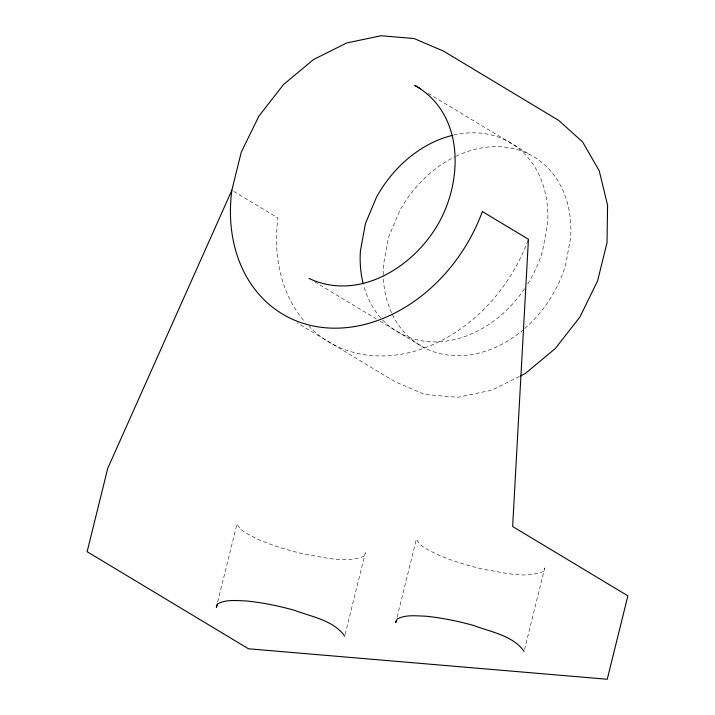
<?xml version="1.0" encoding="UTF-8"?>
<svg xmlns="http://www.w3.org/2000/svg" width="715" height="715" viewBox="0 0 715 715"><rect width="100%" height="100%" fill="white"/><g stroke="black" fill="none" stroke-linecap="round" stroke-linejoin="round"><path stroke-width="0.54" stroke-dasharray="3.58 2.68" d="M217.7 601.923L236.996 523.943C241.044 532.076 250.366 535.151 257.829 539.271C272.71 545.706 288.279 550.353 304.045 554.045C323.475 557.03 344.818 563.786 363.908 556.288L365.347 552.713L344.979 635.027M397.093 617.161L416.389 539.182C420.429 547.315 429.751 550.389 437.214 554.509C452.103 560.935 467.664 565.583 483.429 569.283C502.868 572.259 524.211 579.025 543.293 571.526L544.741 567.951L524.631 649.175M519.43 376.439L492.027 390.131L457.734 397.29L424.755 394.483L395.341 381.917L297.029 322.769M428.053 93.343L529.994 154.681M233.725 191.388L277.947 217.995A154.181 122.095 -59 0 0 305.225 322.259M314.573 281.79L376.358 318.962M380.157 321.25L424.12 347.705M528.063 240.303A154.181 122.095 -59 0 1 309.023 326.362M453.65 135.064A110.128 87.212 -59 0 1 547.583 223.831L542.56 251.117A110.128 87.212 -59 0 1 527.599 284.141M524.56 288.797A110.128 87.212 -59 0 1 382.811 320.15M380.693 317.844A110.128 87.212 -59 0 1 363.443 284.722M455.866 156.299A110.128 87.212 -59 0 1 570.633 237.702L565.61 264.988A110.128 87.212 -59 0 1 524.354 328.846M523.532 329.552A110.128 87.212 -59 0 1 392.464 314.698M391.57 312.812A110.128 87.212 -59 0 1 383.258 275.874M383.231 274.757A110.128 87.212 -59 0 1 383.472 264.684L388.495 237.389L399.56 211.05A110.128 87.212 -59 0 1 454.91 156.764"/><path stroke-width="1.07" d="M231.848 190.262A154.181 122.095 -59 0 0 325.691 327.792A154.181 122.095 -59 0 0 482.339 211.533L528.439 239.275L512.637 526.508L627.877 595.854L607.241 679.25L248.463 648.782L87.123 551.694L107.759 468.298L231.848 190.262L241.277 152.161L258.919 116.08L283.569 84.486L313.554 59.533L346.829 42.909L381.131 35.75L414.11 38.547L443.523 51.114L558.764 120.46L582.609 141.936L599.259 170.858L607.589 205.25L607.017 242.778L597.588 280.879L579.945 316.951L555.287 348.545L525.302 373.507L520.413 375.956M217.163 604.095L216.359 607.339L217.807 603.764C226.441 599.188 236.585 600.716 245.96 600.922C262.351 602.522 278.51 605.882 294.374 610.27C311.579 616.831 333.449 620.209 344.71 636.109M396.289 620.414L395.753 622.577L397.191 619.002C405.834 614.426 415.978 615.955 425.354 616.16C441.745 617.76 457.895 621.121 473.759 625.5C490.964 632.069 512.834 635.447 524.095 651.347M308.871 278.358C359.234 302.141 414.906 266.409 439.305 221.99C463.481 177.865 463.347 112.791 414.745 85.335L420.447 88.767M363.166 283.658A110.128 87.212 -59 0 1 360.423 250.813L365.445 223.527L376.51 197.179A110.128 87.212 -59 0 1 452.577 135.323"/></g></svg>
